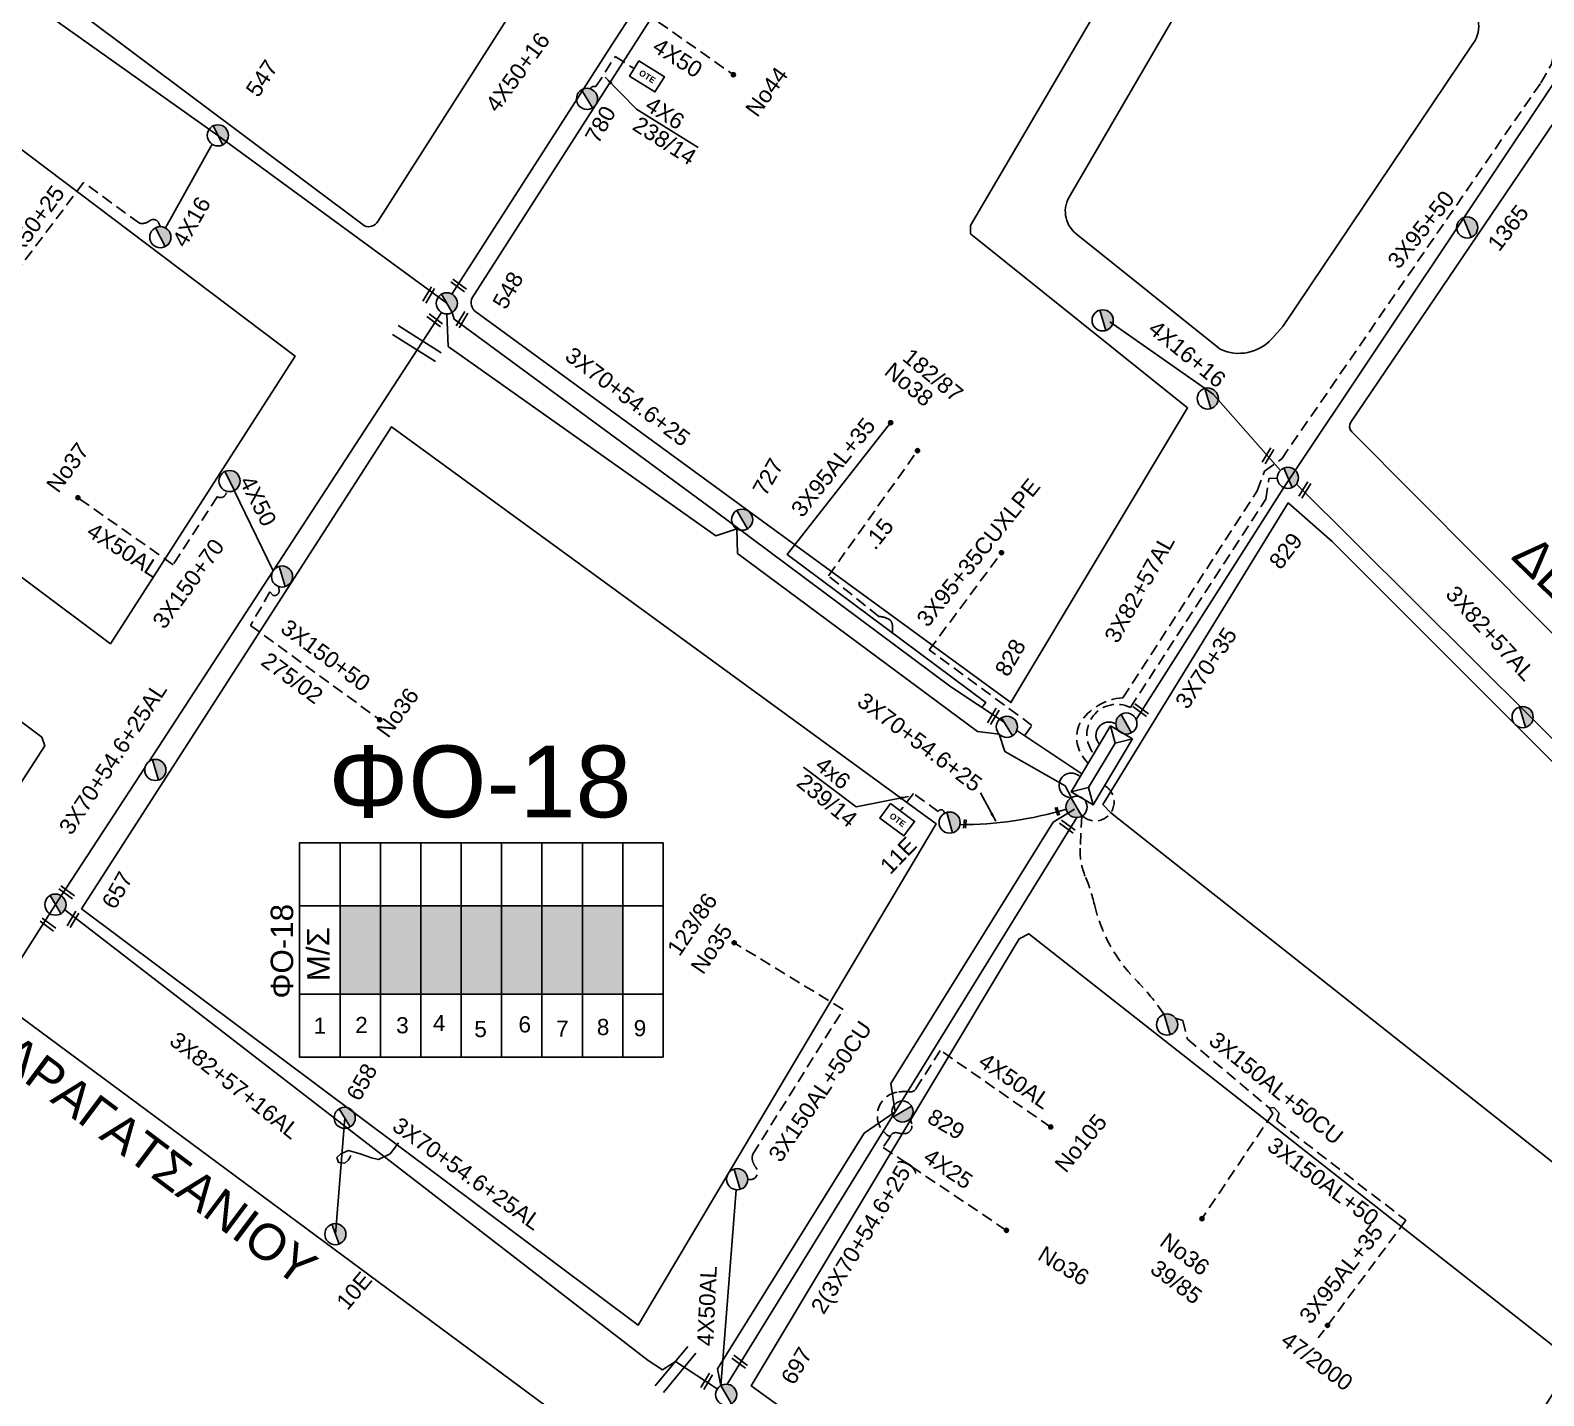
# Model space of a CAD drawing. Header units: millimetres. Extents: x 918 to 3138, y 719 to 1759.
# Drawn here: x 2292 to 2460.6, y 822.1 to 974.3 of the extents above; entities that cross this region are included whole.
import ezdxf
from ezdxf.enums import TextEntityAlignment as Align

# ---------------------------------------------------------------- set-up
doc = ezdxf.new("R2010")
doc.units = ezdxf.units.MM
doc.header["$LTSCALE"] = 0.5
doc.linetypes.add('DASHED', pattern=[19.05, 12.7, -6.35])
for name, color, linetype in [('Pillar OTE', 7, 'Continuous'), ('Άγνωστα', 7, 'Continuous'), ('Ασφαλειοκιβώτια Χ.Τ 9 αναχωρήσεων', 7, 'Continuous'), ('Γυμνά εναέρια ΧΤ (3Φ)   4x50AL', 7, 'Continuous'), ('Εναέρια παροχή ΧΤ 4x16', 7, 'SYN_LINE'), ('Επιγραφές - Σχήματα', 7, 'Continuous'), ('Καλώδια ΧΤ   3x150+70AL', 7, 'DASHED'), ('Καλώδια ΧΤ   3x150AL+50CU', 7, 'DASHED'), ('Καλώδια ΧΤ   3x95+35 CU', 7, 'DASHED'), ('Μηχανική τομή', 7, 'Continuous'), ('Στύλος ΦΜ', 7, 'Continuous'), ('Στύλος ΦΜ @ 1', 7, 'Continuous'), ('Συνδέσεις', 7, 'Continuous'), ('Συνεστραμμένα ΧΤ   3x70+54.6+25 AL', 7, 'SYN_LINE'), ('Τομή', 7, 'Continuous'), ('Υποσταθμός εναέριος 2 στύλων', 7, 'Continuous'), ('Υποσταθμός πόλεως', 7, 'Continuous'), ('Υπόβαθρο ΔΕΗ', 7, 'Continuous'), ('Υπόγεια Καλώδια Δικτύου ΧΤ   .15', 7, 'DASHED'), ('Υπόγεια καλώδια Παροχών ΧΤ   4x25', 7, 'DASHED'), ('Υπόγεια καλώδια Παροχών ΧΤ   4x6', 7, 'DASHED')]:
    doc.layers.add(name, color=color, linetype=linetype)
doc.styles.add('arial', font='ARIAL.TTF')
doc.styles.get("Standard").update_dxf_attribs({"font": 'ARIAL.TTF'})
doc.linetypes.add('SYN_LINE', pattern='A,0.5,-0.0001,["/\\/\\/\\/",Standard,S=0.1,R=0,X=0,Y=-0.05],-0.25', length=0.7501)
doc.dimstyles.new('ISO-25', dxfattribs={"dimtxt": 2.5, "dimasz": 2.5, "dimexe": 1.25, "dimexo": 0.625, "dimtad": 1, "dimtxsty": 'Standard', "dimcen": 2.5, "dimadec": 0, "dimazin": 0, "dimtfac": 1, "dimtmove": 0, "dimatfit": 3, "dimfxl": 1, "dimarcsym": 0})

# ---------------------------------------------------------------- blocks, each defined once
blk = doc.blocks.new('ΑΣΦΑΛΕΙΟΚΙΒΩΤΙΟ ΥΠΟΣΤΑΘΜΟΥ 9 ΑΝΑΧΩΡΗΣΕΩΝ')
at = {"layer": 'Ασφαλειοκιβώτια Χ.Τ 9 αναχωρήσεων', "ltscale": 40}
for p, q in [((-23.8, 40.36), (24.02, 40.36)), ((-9.72, 40.36), (-9.72, -40.64)), ((9.94, 40.36), (9.94, -40.64)), ((-23.8, 31.36), (24.02, 31.36)), ((-23.8, 22.36), (24.02, 22.36)), ((-23.8, 13.36), (24.02, 13.36)), ((-23.8, 4.36), (24.02, 4.36)), ((-23.8, -4.64), (24.02, -4.64)), ((-23.8, -13.64), (24.02, -13.64)), ((-23.8, -22.64), (24.02, -22.64)), ((-23.8, -31.64), (24.02, -31.64))]:
    blk.add_line(p, q, dxfattribs=at)
at = {"layer": 'Ασφαλειοκιβώτια Χ.Τ 9 αναχωρήσεων'}
blk.add_lwpolyline([(-23.8, -40.64), (24.02, -40.64), (24.02, 40.36), (-23.8, 40.36)], close=True, dxfattribs=at)
for s, p in [('1', (-18.54, 37.25)), ('2', (-18.39, 27.98)), ('3', (-18.45, 18.85)), ('4', (-17.96, 10.67)), ('5', (-19.3, 1.44)), ('6', (-18.25, -8.4)), ('7', (-19.23, -16.79)), ('8', (-18.84, -25.86)), ('9', (-19.09, -34.08))]:
    blk.add_text(s, height=3.6, rotation=270, dxfattribs=at).set_placement(p)
at = {"layer": 'Ασφαλειοκιβώτια Χ.Τ 9 αναχωρήσεων', "ltscale": 40}
for tag, height, p in [('ΟΝΟΜΑ', 5, (-0.16, 44.31)), ('ΚΕΙΜΕΝΟ 1', 2, (17.06, 35.59)), ('ΚΕΙΜΕΝΟ 2', 2, (17.06, 26.88)), ('ΚΕΙΜΕΝΟ 3', 2, (17.06, 17.69)), ('ΚΕΙΜΕΝΟ 4', 2, (17.06, 8.71)), ('ΚΕΙΜΕΝΟ 5', 2, (17.06, -0.13)), ('ΚΕΙΜΕΝΟ 6', 2, (17.06, -9.05)), ('ΚΕΙΜΕΝΟ 7', 2, (17.06, -18.13)), ('ΚΕΙΜΕΝΟ 8', 2, (17.06, -26.85)), ('ΚΕΙΜΕΝΟ 9', 2, (17.06, -35.99)), ('ΣΧ', 2, (-0.1, -42.64))]:
    blk.add_attdef(tag, text='', height=height, dxfattribs=at).set_placement(p, align=Align.MIDDLE_CENTER)
blk = doc.blocks.new('ΜΗΧΑΝΙΚΗ ΤΟΜΗ')
at = {"layer": 'Μηχανική τομή', "ltscale": 40}
for p, q in [((-1.89, 0.78), (1.89, 0.78)), ((1.89, 0), (-1.89, 0))]:
    blk.add_line(p, q, dxfattribs=at)
blk = doc.blocks.new('ΤΟΜΗ')
at = {"layer": 'Τομή', "ltscale": 40}
for p, q in [((-5.68, 0), (5.68, 0)), ((5.68, -2.33), (-5.68, -2.33))]:
    blk.add_line(p, q, dxfattribs=at)
blk = doc.blocks.new('ΥΠΑΡΧΩΝ ΤΣΙΜΕΝΤΕΝΙΟΣ ΣΤΥΛΟΣ')
at = {"layer": 'Στύλος ΦΜ'}
blk.add_hatch(color=7, dxfattribs=at).paths.add_polyline_path([(-1.29, -2.28, 0.574793), (2.62, 0, 0.268822), (1.3, 2.27)])
at = {"layer": 'Στύλος ΦΜ', "color": 7}
blk.add_line((-1.29, -2.28), (1.3, 2.27), dxfattribs=at)
blk.add_circle((0, 0), 2.62, dxfattribs=at)
at = {"layer": 'Στύλος ΦΜ', "flags": 4}
for tag, p in [('ΑΡΙΘΜΟΣ', (-4.68, 8.05)), ('ΤΥΠΟΣ', (-4.91, 3.03))]:
    blk.add_attdef(tag, p, '', height=4, dxfattribs=at)
blk = doc.blocks.new('ΥΠΟΣΤΑΘΜΟΣ ΕΝΑΕΡΙΟΣ ΕΠΙ 2 ΣΤΥΛΩΝ')
at = {"layer": 'Υποσταθμός εναέριος 2 στύλων', "linetype": 'Continuous'}
for points in [[(-11.97, -2.11, 0.574793), (-8.45, -0.07, 0.268822), (-9.64, 1.98)], [(9.68, -2.15, 0.574793), (13.19, -0.1, 0.268822), (12.01, 1.95)]]:
    blk.add_hatch(color=256, dxfattribs=at).paths.add_polyline_path(points)
for p, q in [((-11.97, -2.11), (-9.64, 1.98)), ((9.68, -2.15), (12.01, 1.95))]:
    blk.add_line(p, q, dxfattribs=at)
for centre in [(-10.81, -0.07), (10.84, -0.1)]:
    blk.add_circle(centre, 2.36, dxfattribs=at)
at = {"layer": 'Υποσταθμός πόλεως', "linetype": 'Continuous', "ltscale": 40}
blk.add_lwpolyline([(-8.57, 2.82), (8.57, 2.82), (8.57, -2.82), (-8.57, -2.82)], close=True, dxfattribs=at)
for points in [[(-5.75, 0), (-8.57, 2.82)], [(-8.57, -2.82), (-5.75, 0)], [(-5.75, 0), (5.75, 0)], [(5.75, 0), (8.57, 2.82)], [(8.57, -2.82), (5.75, 0)]]:
    blk.add_lwpolyline(points, dxfattribs=at)
at = {"layer": 'Υποσταθμός εναέριος 2 στύλων', "ltscale": 40, "flags": 1}
for tag, p in [('ΜΕΤΑΣΧΗΜΑΤΙΣΜΟΣ', (14.09, 2.51)), ('ΙΣΧΥΣ', (14.07, -0.28)), ('ΑΡΙΘΜΟΣ', (14.19, -3))]:
    blk.add_attdef(tag, p, '', height=1.8, dxfattribs=at)
blk = doc.blocks.new('_ΣΥΝΔΕΣΗ')
at = {"layer": 'Συνδέσεις', "linetype": 'SYN_LINE', "ltscale": 40}
blk.add_hatch(color=256, dxfattribs=at).paths.add_polyline_path([(0.5, -0.01, 1), (-0.5, -0.01, 1)])
at = {"layer": 'Συνδέσεις'}
blk.add_circle((0, -0.01), 0.5, dxfattribs=at)
blk = doc.blocks.new('PILLAR ΟΤΕ')
at = {"layer": 'Pillar OTE', "ltscale": 40}
blk.add_lwpolyline([(-3.31, 2.02), (3.39, 2.02), (3.39, -1.99), (-3.31, -1.99)], close=True, dxfattribs=at)
at = {"layer": 'Pillar OTE', "insert": (-1.81, 0.71), "char_height": 1.3575, "width": 109.961, "attachment_point": 1}
blk.add_mtext('{\\fArial|b1|i0|c161|p34;OTE}', dxfattribs=at)

msp = doc.modelspace()

# ---------------------------------------------------------------- hatches: boundary and pattern name
at = {"layer": 'Ασφαλειοκιβώτια Χ.Τ 9 αναχωρήσεων', "ltscale": 40}
for color, points in [(5, [(2326.49, 876.68), (2326.49, 866.85), (2330.99, 866.85), (2330.99, 876.68)]), (133, [(2330.99, 876.68), (2330.99, 866.85), (2335.49, 866.85), (2335.49, 876.68)]), (85, [(2335.49, 876.68), (2335.49, 866.85), (2339.99, 866.85), (2339.99, 876.68)]), (173, [(2339.99, 876.68), (2339.99, 866.85), (2344.49, 866.85), (2344.49, 876.68)]), (30, [(2344.49, 876.68), (2344.49, 866.85), (2348.99, 866.85), (2348.99, 876.68)]), (6, [(2348.99, 876.68), (2348.99, 866.85), (2353.49, 866.85), (2353.49, 876.68)]), (151, [(2353.49, 876.68), (2353.49, 866.85), (2357.99, 866.85), (2357.99, 876.68)])]:
    msp.add_hatch(color=color, dxfattribs=at).paths.add_polyline_path(points)

# ---------------------------------------------------------------- linework, layer by layer
at = {"layer": 'Άγνωστα', "color": 151, "linetype": 'DASHED', "ltscale": 0.2}
msp.add_lwpolyline([(2366.14, 985.07), (2360.43, 976.3), (2370.32, 969.32)], dxfattribs=at)
at = {"layer": 'Άγνωστα', "color": 85, "linetype": 'DASHED', "ltscale": 0.2}
msp.add_lwpolyline([(2409.85, 892.56), (2409.38, 893.16, -0.28119), (2408.9, 897.03, -0.239008), (2413.71, 899.89), (2428.69, 922.95), (2429.51, 925.16), (2431.42, 926.53), (2460.27, 968.42), (2461.48, 970.51), (2461.61, 971.2, -0.509024), (2463.38, 972.05, -3.958095)], format="xyb", dxfattribs=at)
at = {"layer": 'Άγνωστα', "color": 133, "ltscale": 40}
for points in [[(2415.19, 897.46), (2431.64, 923.31), (2463.48, 971.01)], [(2431.27, 925.23), (2423.78, 933.71), (2412.25, 941.79)]]:
    msp.add_lwpolyline(points, dxfattribs=at)
at = {"layer": 'Άγνωστα', "color": 6, "linetype": 'DASHED', "ltscale": 0.2}
msp.add_lwpolyline([(2306.45, 952.4), (2306.31, 952.77, 0.50896), (2305.28, 953.05, -0.227332), (2304.14, 952.79), (2297.92, 957.31), (2290.67, 947.69)], format="xyb", dxfattribs=at)
at = {"layer": 'Άγνωστα', "color": 5, "ltscale": 40}
msp.add_lwpolyline([(2397.99, 898.81), (2398.43, 899.37), (2376.32, 915.85), (2387.84, 930.54)], dxfattribs=at)
at = {"layer": 'Άγνωστα', "color": 173, "linetype": 'DASHED', "ltscale": 0.2}
msp.add_lwpolyline([(2410.49, 893.64, -0.815129), (2414.55, 898.8), (2429.64, 922.03), (2429.99, 924.33), (2430.93, 924.36)], format="xyb", dxfattribs=at)
at = {"layer": 'Άγνωστα', "color": 1, "ltscale": 40}
for points in [[(2319.05, 914.04), (2314.7, 922.98)], [(2295.81, 876.25), (2360.81, 826.01), (2362.41, 824.99), (2363.87, 825.92), (2368.52, 822.85)]]:
    msp.add_lwpolyline(points, dxfattribs=at)
at = {"layer": 'Άγνωστα', "color": 173, "ltscale": 40}
msp.add_lwpolyline([(2433.04, 923.68), (2479, 878), (2502.25, 854.54)], dxfattribs=at)
at = {"layer": 'Άγνωστα', "color": 1, "linetype": 'DASHED', "ltscale": 0.2}
msp.add_lwpolyline([(2312.84, 922.3), (2307.88, 914.72)], dxfattribs=at)
msp.add_lwpolyline([(2319.65, 912.28), (2319.7, 911.85, -0.524663), (2319.03, 911.29), (2318.68, 911.68), (2316.51, 907.95), (2330.91, 897.44)], format="xyb", dxfattribs=at)
at = {"layer": 'Άγνωστα', "color": 151, "ltscale": 40}
msp.add_lwpolyline([(2409.15, 891.39), (2401.89, 896.22)], dxfattribs=at)
at = {"layer": 'Άγνωστα', "color": 6, "ltscale": 40}
msp.add_lwpolyline([(2407.3, 890.07), (2407.97, 888.75)], dxfattribs=at)
at = {"layer": 'Άγνωστα', "color": 30, "linetype": 'DASHED', "ltscale": 0.2}
for points in [[(2430.04, 854.15), (2430.41, 853.56), (2422.52, 841.82)], [(2445.24, 841.64), (2435.49, 828.54)]]:
    msp.add_lwpolyline(points, dxfattribs=at)
at = {"layer": 'Άγνωστα', "color": 1, "linetype": 'DASHED', "ltscale": 0.2}
msp.add_arc((2313.18, 922.85), 0.651, 237.7182, 6.0631, dxfattribs=at)
at = {"layer": 'Γυμνά εναέρια ΧΤ (3Φ)   4x50AL', "color": 1, "linetype": 'DASHED', "ltscale": 0.2}
msp.add_lwpolyline([(2307.88, 914.72), (2297.28, 922.18)], dxfattribs=at)
at = {"layer": 'Γυμνά εναέρια ΧΤ (3Φ)   4x50AL', "color": 30, "linetype": 'DASHED', "ltscale": 0.2}
msp.add_lwpolyline([(2405.67, 852.04), (2393.37, 860.58), (2390.63, 856.27, -0.285302), (2390.01, 855.97, 0.069446), (2388.55, 855.92, 0.717921), (2387.78, 850.96, 4.394999)], format="xyb", dxfattribs=at)
at = {"layer": 'Γυμνά εναέρια ΧΤ (3Φ)   4x50AL', "color": 5, "ltscale": 40}
msp.add_lwpolyline([(2368.92, 823.22), (2370.64, 845.05)], dxfattribs=at)
at = {"layer": 'Εναέρια παροχή ΧΤ 4x16', "color": 6, "ltscale": 20}
msp.add_lwpolyline([(2312.24, 961.58), (2307.04, 952.25)], dxfattribs=at)
at = {"layer": 'Επιγραφές - Σχήματα', "ltscale": 0.2}
msp.add_lwpolyline([(2332.99, 850.29), (2332.07, 849.05), (2330.76, 848.43), (2330, 848.59), (2328.73, 849.07), (2327.45, 849.42), (2326.57, 849.06), (2326.14, 848.66), (2326.3, 848.1), (2327.01, 848), (2327.41, 848.33), (2327.56, 848.56), (2327.7, 848.87)], dxfattribs=at)
at = {"layer": 'Επιγραφές - Σχήματα', "color": 133, "ltscale": 0.2}
msp.add_arc((2412.17, 895.72), 1.46, 59.0429, 224.3692, dxfattribs=at)
at = {"layer": 'Επιγραφές - Σχήματα', "color": 30, "ltscale": 0.2}
msp.add_arc((2407.97, 890.12), 1.37, 43.7115, 269.9019, dxfattribs=at)
at = {"layer": 'Επιγραφές - Σχήματα', "color": 5, "linetype": 'DASHED', "ltscale": 0.2}
msp.add_arc((2410.63, 888.26), 2.1, 226.5884, 60.7617, dxfattribs=at)
at = {"layer": 'Καλώδια ΧΤ   3x150+70AL', "color": 5, "ltscale": 40}
msp.add_lwpolyline([(2338.96, 944.88), (2357.12, 973.19), (2365.9, 986.76)], dxfattribs=at)
at = {"layer": 'Καλώδια ΧΤ   3x150AL+50CU', "color": 30, "ltscale": 0.2}
msp.add_lwpolyline([(2409.13, 886.7), (2408.96, 883.11, 0.112064), (2409.53, 879.94, -0.042762), (2410.54, 876.84, 0.13712), (2415.13, 868.47, -0.044062), (2418.31, 864.59, 0.765532)], format="xyb", dxfattribs=at)
at = {"layer": 'Καλώδια ΧΤ   3x150AL+50CU', "color": 5, "ltscale": 0.2}
msp.add_lwpolyline([(2371.91, 846.22, 0.75246), (2372.83, 847.54, -0.090023), (2372.48, 848.18, -0.168961), (2372.48, 849.01), (2382.55, 865.14), (2370.4, 872.57)], format="xyb", dxfattribs=at)
at = {"layer": 'Καλώδια ΧΤ   3x150AL+50CU', "color": 30, "ltscale": 0.2}
for points in [[(2419.59, 864.16), (2420.38, 863.9), (2420.91, 861.84), (2430.04, 854.15)], [(2430.04, 854.15), (2430.52, 854.2), (2431.14, 853.59), (2430.85, 852.73), (2445.24, 841.64)]]:
    msp.add_lwpolyline(points, dxfattribs=at)
at = {"layer": 'Καλώδια ΧΤ   3x95+35 CU', "color": 5, "ltscale": 0.2}
msp.add_lwpolyline([(2402.74, 895.65), (2403.58, 896.81), (2392.14, 905.23), (2400.19, 916.05)], dxfattribs=at)
at = {"layer": 'Συνεστραμμένα ΧΤ   3x70+54.6+25 AL', "color": 1, "ltscale": 10}
msp.add_line((2327.01, 853.06), (2325.97, 840.1), dxfattribs=at)
at = {"layer": 'Συνεστραμμένα ΧΤ   3x70+54.6+25 AL', "color": 6, "linetype": 'SYN_LINE', "ltscale": 20}
msp.add_lwpolyline([(2262.12, 999.98), (2286.26, 981.48), (2312.88, 962.57), (2338.39, 943.85)], dxfattribs=at)
at = {"layer": 'Συνεστραμμένα ΧΤ   3x70+54.6+25 AL', "color": 1, "ltscale": 20}
for points in [[(2305.17, 892.76), (2319.04, 914.03), (2337.81, 942.82)], [(2274.16, 844.5), (2294.79, 876.83), (2304.77, 892.15)]]:
    msp.add_lwpolyline(points, dxfattribs=at)
at = {"layer": 'Συνεστραμμένα ΧΤ   3x70+54.6+25 AL', "color": 6, "ltscale": 20}
msp.add_lwpolyline([(2338.39, 942.67), (2338.55, 939.04), (2368.36, 917.95), (2370.71, 918.7), (2370.79, 915.97), (2397.53, 896.12)], dxfattribs=at)
at = {"layer": 'Συνεστραμμένα ΧΤ   3x70+54.6+25 AL', "color": 5, "ltscale": 20}
msp.add_lwpolyline([(2400.49, 897.15), (2394.54, 901.1), (2368.13, 920.79), (2339.21, 942.07), (2338.99, 942.84)], dxfattribs=at)
at = {"layer": 'Συνεστραμμένα ΧΤ   3x70+54.6+25 AL', "color": 6, "ltscale": 40}
for points in [[(2397.53, 896.12), (2399.93, 895.84), (2400.56, 893.89)], [(2400.56, 893.89), (2407.3, 890.07)]]:
    msp.add_lwpolyline(points, dxfattribs=at)
at = {"layer": 'Συνεστραμμένα ΧΤ   3x70+54.6+25 AL', "color": 151, "linetype": 'SYN_LINE', "ltscale": 20}
msp.add_lwpolyline([(2368.92, 823.22), (2368.53, 825.07), (2384.9, 851.35), (2388.35, 853.73), (2387.85, 856.9), (2405.93, 886.01), (2408.32, 887.48)], dxfattribs=at)
at = {"layer": 'Συνεστραμμένα ΧΤ   3x70+54.6+25 AL', "color": 30, "ltscale": 20}
msp.add_lwpolyline([(2408.57, 886.54), (2388.35, 853.73), (2369.62, 823.37)], dxfattribs=at)
at = {"layer": 'Συνεστραμμένα ΧΤ   3x70+54.6+25 AL', "linetype": 'SYN_LINE', "ltscale": 20}
msp.add_arc((2395.67, 926.29), 40.55, 269.846, 286.8073, dxfattribs=at)
at = {"layer": 'Υπόβαθρο ΔΕΗ'}
for points in [[(2297.6, 976.17), (2322.95, 1009.98), (2353.11, 988.13), (2330.69, 952.96, -0.355816), (2329.22, 952.47), (2297.6, 976.17)], [(2413.01, 1007.14), (2423.92, 998.92), (2396.75, 952.51), (2396.75, 951.6), (2420.93, 932.19), (2401.23, 899.35), (2341.62, 942.89, -0.355139), (2341.2, 944.48), (2367.59, 985.72), (2413.01, 1007.14)], [(2433.22, 992.13), (2451.09, 978.79, -0.178774), (2453.29, 975.4, -0.222062), (2452.72, 972.78), (2431.53, 941.26), (2430.3, 939.9, -0.329443), (2424.57, 938.73), (2408.5, 951.61, -0.396218), (2407.88, 955.95), (2428.47, 991.32, -0.4668), (2433.22, 992.13, -92.152273)], [(2439.1, 930.62), (2464.93, 968.73), (2496.19, 945.67), (2522.35, 925.86), (2525.3, 923.84), (2504.53, 863.95), (2502.83, 865.55), (2439.21, 929.54, -0.353395), (2439.1, 930.62, -0.011622)]]:
    msp.add_lwpolyline(points, format="xyb", dxfattribs=at)
for points in [[(2359.51, 965.49), (2366.38, 961.2)], [(2300.92, 905.88), (2265.68, 932.26), (2288.25, 963.05), (2321.49, 937.97), (2300.92, 905.88)], [(2297.67, 876.37), (2332.24, 930.09), (2392.9, 885.84), (2359.71, 829.96), (2297.67, 876.37)], [(2271.73, 860.7), (2293.61, 894.52), (2293.26, 895.48), (2257.84, 921.97), (2233.14, 889.01), (2271.73, 860.7)], [(2411.49, 887.99), (2432.14, 921.6), (2437.03, 917.32), (2486.7, 867.61), (2500.64, 853.27), (2491.18, 824.85), (2467.41, 843.53), (2412.36, 887.06), (2411.49, 887.99)], [(2383.99, 887.73), (2378.13, 892.14)], [(2433.61, 778.7), (2434.4, 779.24), (2463.79, 825.72), (2462.7, 826.82), (2403.23, 873.58), (2402.14, 873), (2372.31, 823.18), (2421.87, 787.39), (2433.61, 778.7)], [(2330, 781.85), (2267.93, 829.66), (2290.19, 864.84), (2352.45, 818.68), (2330, 781.85)]]:
    msp.add_lwpolyline(points, dxfattribs=at)
at = {"layer": 'Υπόγεια Καλώδια Δικτύου ΧΤ   .15', "color": 5, "ltscale": 0.2}
msp.add_lwpolyline([(2388.03, 907.13), (2388.03, 907.94, 0.290715), (2387.58, 908.68, 0.10239), (2386.51, 908.95), (2380.91, 913.47), (2390.83, 927.43)], format="xyb", dxfattribs=at)
at = {"layer": 'Υπόγεια καλώδια Παροχών ΧΤ   4x25', "color": 30, "linetype": 'DASHED', "ltscale": 0.2}
msp.add_lwpolyline([(2390.01, 852.95), (2390.18, 852.38, -0.470317), (2389.45, 851.31, -0.094429), (2388.61, 851.39, 0.395174), (2387.78, 850.96), (2386.99, 849.77), (2400.74, 840.52)], format="xyb", dxfattribs=at)
at = {"layer": 'Υπόγεια καλώδια Παροχών ΧΤ   4x6', "color": 5, "linetype": 'DASHED', "ltscale": 0.2}
msp.add_lwpolyline([(2354.37, 967.76, -0.393907), (2355, 968), (2357.15, 971.36), (2359.25, 970.02)], format="xyb", dxfattribs=at)
at = {"layer": 'Υπόγεια καλώδια Παροχών ΧΤ   4x6', "color": 7, "linetype": 'DASHED', "ltscale": 0.2}
msp.add_lwpolyline([(2393.78, 886.97, 0.965143), (2393.15, 887.2), (2390.4, 889.21), (2388.97, 887.38)], format="xyb", dxfattribs=at)

# ---------------------------------------------------------------- block references
at = {"layer": 'Pillar OTE'}
for p, xscale, yscale, zscale, rotation in [((2360.66, 969.15), 0.5, 0.5, 0.5, 328.1297985673163), ((2388.55, 886.3), 0.4999999999999999, 0.4999999999999999, 0.4999999999999999, 323.5511896653204)]:
    msp.add_blockref('PILLAR ΟΤΕ', p, dxfattribs=dict(at, xscale=xscale, yscale=yscale, zscale=zscale, rotation=rotation))
at = {"layer": 'Ασφαλειοκιβώτια Χ.Τ 9 αναχωρήσεων', "color": 5, "ltscale": 40, "xscale": 0.5000000000000003, "yscale": 0.5000000000000003, "zscale": 0.5000000000000003, "rotation": 89.99677592247265}
msp.add_blockref('ΑΣΦΑΛΕΙΟΚΙΒΩΤΙΟ ΥΠΟΣΤΑΘΜΟΥ 9 ΑΝΑΧΩΡΗΣΕΩΝ', (2342.17, 871.71), dxfattribs=at).add_auto_attribs({'ΟΝΟΜΑ': 'ΦΟ-18'})
at = {"layer": 'Μηχανική τομή'}
for p, xscale, yscale, zscale, rotation in [((2339.6, 945.68), 0.4999999999999994, 0.4999999999999994, 0.4999999999999994, 323.4536695641671), ((2336.54, 944.69), 0.4999999999999994, 0.4999999999999994, 0.4999999999999994, 58.8348111286886), ((2336.93, 941.8), 0.4999999999999994, 0.4999999999999994, 0.4999999999999994, 323.4536695641671), ((2340.25, 941.94), 0.4999999999999994, 0.4999999999999994, 0.4999999999999994, 58.8348111286886), ((2430.06, 926.75), 0.4999999999999994, 0.4999999999999994, 0.4999999999999994, 58.8348111286886), ((2434.15, 922.95), 0.4999999999999994, 0.4999999999999994, 0.4999999999999994, 58.8348111286886), ((2415.59, 898.35), 0.4999999999999995, 0.4999999999999995, 0.4999999999999995, 323.5804355050505), ((2399.44, 897.7), 0.4999999999999994, 0.4999999999999994, 0.4999999999999994, 58.8348111286886), ((2406.32, 887.2), 0.2500000000001927, 0.2500000000001927, 0.2500000000001927, 288.1749491784128), ((2396.01, 885.84), 0.2500000000001928, 0.2500000000001928, 0.2500000000001928, 265.2537588485426), ((2407.4, 885.36), 0.4999999999999995, 0.4999999999999995, 0.4999999999999995, 323.5804355050505), ((2295.91, 878.04), 0.4999999999999994, 0.4999999999999994, 0.4999999999999994, 323.4536695641671), ((2293.82, 874.44), 0.4999999999999994, 0.4999999999999994, 0.4999999999999994, 323.4536695641671), ((2296.91, 875.08), 0.4999999999999994, 0.4999999999999994, 0.4999999999999994, 58.8348111286886), ((2370.89, 825.72), 0.4999999999999995, 0.4999999999999995, 0.4999999999999995, 323.5804355050505), ((2367.5, 823.61), 0.4999999999999994, 0.4999999999999994, 0.4999999999999994, 58.8348111286886)]:
    msp.add_blockref('ΜΗΧΑΝΙΚΗ ΤΟΜΗ', p, dxfattribs=dict(at, xscale=xscale, yscale=yscale, zscale=zscale, rotation=rotation))
at = {"layer": 'Στύλος ΦΜ @ 1', "ltscale": 40}
ref = msp.add_blockref('ΥΠΑΡΧΩΝ ΤΣΙΜΕΝΤΕΝΙΟΣ ΣΤΥΛΟΣ', (2312.88, 962.57), dxfattribs=dict(at, xscale=0.4499999999998184, yscale=0.4499999999998184, zscale=0.4499999999998184, rotation=56.80099436645325))
ref.add_attrib('ΤΥΠΟΣ', '547', (2317.38, 966.68), dxfattribs={"layer": 'Στύλος ΦΜ', "height": 1.8, "rotation": 56.801, "flags": 4})
ref = msp.add_blockref('ΥΠΑΡΧΩΝ ΤΣΙΜΕΝΤΕΝΙΟΣ ΣΤΥΛΟΣ', (2354.01, 966.64), dxfattribs=dict(at, xscale=0.4499999999998183, yscale=0.4499999999998183, zscale=0.4499999999998183, rotation=60.68122832839109))
ref.add_attrib('ΤΥΠΟΣ', '780', (2355.25, 961.52), dxfattribs={"layer": 'Στύλος ΦΜ', "height": 1.8, "rotation": 60.6812, "flags": 4})
ref = msp.add_blockref('ΥΠΑΡΧΩΝ ΤΣΙΜΕΝΤΕΝΙΟΣ ΣΤΥΛΟΣ', (2452.08, 952.3), dxfattribs=dict(at, xscale=0.4499999999998183, yscale=0.4499999999998183, zscale=0.4499999999998183, rotation=52.27567312730184))
ref.add_attrib('ΤΥΠΟΣ', '1365', (2455.63, 949.51), dxfattribs={"layer": 'Στύλος ΦΜ', "height": 1.8, "rotation": 52.2757, "flags": 4})
for p, xscale, yscale, zscale, rotation in [((2306.47, 951.22), 0.4499999999998184, 0.4499999999998184, 0.4499999999998184, 56.80099436645325), ((2411.46, 941.95), 0.4499999999998183, 0.4499999999998183, 0.4499999999998183, 46.02343482471476), ((2423.17, 933.24), 0.4499999999998183, 0.4499999999998183, 0.4499999999998183, 46.02343482471476), ((2314.18, 924.04), 0.4499999999998184, 0.4499999999998184, 0.4499999999998184, 56.80099436645325), ((2320.03, 913.4), 0.4499999999998183, 0.4499999999998183, 0.4499999999998183, 46.02343482471476), ((2458.25, 897.73), 0.4499999999998183, 0.4499999999998183, 0.4499999999998183, 46.02343482471476), ((2305.91, 891.84), 0.4499999999998183, 0.4499999999998183, 0.4499999999998183, 46.02343482471476), ((2418.64, 863.46), 0.4499999999998183, 0.4499999999998183, 0.4499999999998183, 46.02343482471476), ((2370.74, 846.22), 0.4499999999998183, 0.4499999999998183, 0.4499999999998183, 46.02343482471476)]:
    msp.add_blockref('ΥΠΑΡΧΩΝ ΤΣΙΜΕΝΤΕΝΙΟΣ ΣΤΥΛΟΣ', p, dxfattribs=dict(at, xscale=xscale, yscale=yscale, zscale=zscale, rotation=rotation))
ref = msp.add_blockref('ΥΠΑΡΧΩΝ ΤΣΙΜΕΝΤΕΝΙΟΣ ΣΤΥΛΟΣ', (2338.39, 943.85), dxfattribs=dict(at, xscale=0.4499999999998183, yscale=0.4499999999998183, zscale=0.4499999999998183, rotation=60.68122832839109))
ref.add_attrib('ΤΥΠΟΣ', '548', (2344.95, 943.04), dxfattribs={"layer": 'Στύλος ΦΜ', "height": 1.8, "rotation": 60.6812, "flags": 4})
ref = msp.add_blockref('ΥΠΑΡΧΩΝ ΤΣΙΜΕΝΤΕΝΙΟΣ ΣΤΥΛΟΣ', (2371.29, 919.73), dxfattribs=dict(at, xscale=0.4499999999998183, yscale=0.4499999999998183, zscale=0.4499999999998183, rotation=60.68122832839109))
ref.add_attrib('ΤΥΠΟΣ', '727', (2373.92, 922.24), dxfattribs={"layer": 'Στύλος ΦΜ', "height": 1.8, "rotation": 60.6812, "flags": 4})
ref = msp.add_blockref('ΥΠΑΡΧΩΝ ΤΣΙΜΕΝΤΕΝΙΟΣ ΣΤΥΛΟΣ', (2432.1, 924.4), dxfattribs=dict(at, xscale=0.4499999999998183, yscale=0.4499999999998183, zscale=0.4499999999998183, rotation=52.27567312730184))
ref.add_attrib('ΤΥΠΟΣ', '829', (2431.28, 914.05), dxfattribs={"layer": 'Στύλος ΦΜ', "height": 1.8, "rotation": 52.2757, "flags": 4})
ref = msp.add_blockref('ΥΠΑΡΧΩΝ ΤΣΙΜΕΝΤΕΝΙΟΣ ΣΤΥΛΟΣ', (2400.79, 896.65), dxfattribs=dict(at, xscale=0.4499999999998183, yscale=0.4499999999998183, zscale=0.4499999999998183, rotation=60.68122832839109))
ref.add_attrib('ΤΥΠΟΣ', '828', (2400.92, 902.1), dxfattribs={"layer": 'Στύλος ΦΜ', "height": 1.8, "rotation": 60.6812, "flags": 4})
ref = msp.add_blockref('ΥΠΑΡΧΩΝ ΤΣΙΜΕΝΤΕΝΙΟΣ ΣΤΥΛΟΣ', (2394.41, 885.97), dxfattribs=dict(at, xscale=0.4499999999998183, yscale=0.4499999999998183, zscale=0.4499999999998183, rotation=46.02343482471476))
ref.add_attrib('ΤΥΠΟΣ', '11Ε', (2387.78, 880.08), dxfattribs={"layer": 'Στύλος ΦΜ', "height": 1.8, "rotation": 46.0234, "flags": 4})
ref = msp.add_blockref('ΥΠΑΡΧΩΝ ΤΣΙΜΕΝΤΕΝΙΟΣ ΣΤΥΛΟΣ', (2294.78, 876.83), dxfattribs=dict(at, xscale=0.4499999999998183, yscale=0.4499999999998183, zscale=0.4499999999998183, rotation=60.68122832839109))
ref.add_attrib('ΤΥΠΟΣ', '657', (2301.42, 876.17), dxfattribs={"layer": 'Στύλος ΦΜ', "height": 1.8, "rotation": 60.6812, "flags": 4})
ref = msp.add_blockref('ΥΠΑΡΧΩΝ ΤΣΙΜΕΝΤΕΝΙΟΣ ΣΤΥΛΟΣ', (2327.01, 853.06), dxfattribs=dict(at, xscale=0.4499999999998183, yscale=0.4499999999998183, zscale=0.4499999999998183, rotation=60.68122832839109))
ref.add_attrib('ΤΥΠΟΣ', '658', (2328.66, 854.79), dxfattribs={"layer": 'Στύλος ΦΜ', "height": 1.8, "rotation": 60.6812, "flags": 4})
ref = msp.add_blockref('ΥΠΑΡΧΩΝ ΤΣΙΜΕΝΤΕΝΙΟΣ ΣΤΥΛΟΣ', (2389.16, 853.77), dxfattribs=dict(at, xscale=0.4499999999998183, yscale=0.4499999999998183, zscale=0.4499999999998183, rotation=329.8061584069265))
ref.add_attrib('ΤΥΠΟΣ', '829', (2391.76, 852.64), dxfattribs={"layer": 'Στύλος ΦΜ', "height": 1.8, "rotation": 329.8062, "flags": 4})
ref = msp.add_blockref('ΥΠΑΡΧΩΝ ΤΣΙΜΕΝΤΕΝΙΟΣ ΣΤΥΛΟΣ', (2325.97, 840.1), dxfattribs=dict(at, xscale=0.4499999999998183, yscale=0.4499999999998183, zscale=0.4499999999998183, rotation=50.21979970884533))
ref.add_attrib('ΤΥΠΟΣ', '10E', (2327.32, 831.5), dxfattribs={"layer": 'Στύλος ΦΜ', "height": 1.8, "rotation": 50.2198, "flags": 4})
ref = msp.add_blockref('ΥΠΑΡΧΩΝ ΤΣΙΜΕΝΤΕΝΙΟΣ ΣΤΥΛΟΣ', (2369.51, 822.2), dxfattribs=dict(at, xscale=0.4499999999998182, yscale=0.4499999999998182, zscale=0.4499999999998182, rotation=59.86363930638384))
ref.add_attrib('ΤΥΠΟΣ', '697', (2377.07, 823.17), dxfattribs={"layer": 'Στύλος ΦΜ', "height": 1.8, "rotation": 59.8636, "flags": 4})
at = {"layer": 'Συνδέσεις', "xscale": 0.4500000000002728, "yscale": 0.4500000000002728, "zscale": 0.4500000000002728}
for p in [(2370.32, 969.33), (2387.84, 930.55), (2390.83, 927.43), (2297.28, 922.19), (2400.19, 916.06), (2330.91, 897.44), (2370.4, 872.58), (2405.67, 852.05), (2422.52, 841.83), (2400.74, 840.53), (2436.51, 829.93)]:
    msp.add_blockref('_ΣΥΝΔΕΣΗ', p, dxfattribs=at)
at = {"layer": 'Τομή', "xscale": 0.4999999999999998, "yscale": 0.4999999999999998, "zscale": 0.4999999999999998}
for p, rotation in [((2335.35, 939.86), 327.7055149281333), ((2363.42, 825.38), 50.48748241285512)]:
    msp.add_blockref('ΤΟΜΗ', p, dxfattribs=dict(at, rotation=rotation))
at = {"layer": 'Υποσταθμός εναέριος 2 στύλων', "xscale": 0.4999999999999998, "yscale": 0.4999999999999998, "zscale": 0.4999999999999998, "rotation": 239.2168413298541}
msp.add_blockref('ΥΠΟΣΤΑΘΜΟΣ ΕΝΑΕΡΙΟΣ ΕΠΙ 2 ΣΤΥΛΩΝ', (2411.37, 892.35), dxfattribs=at)

# ---------------------------------------------------------------- texts
at = {"ltscale": 40, "insert": (2325.19, 894.56), "char_height": 4, "width": 17.8089, "attachment_point": 1, "style": 'arial'}
msp.add_mtext('{\\H2x;ΦO-18}', dxfattribs=at)
at = {"layer": 'Άγνωστα', "ltscale": 40, "char_height": 1.8, "width": 17.1868, "attachment_point": 1, "style": 'arial'}
for s, insert, rotation in [('4X50+16', (2342.56, 966.06), 53.9285), ('4X50', (2362.12, 973.56), 327.5086), ('Νο44', (2371.52, 965.54), 53.9285), ('4X6', (2361.3, 967.03), 327.5086), ('238/14', (2359.9, 964.81), 327.5086), ('3X50+25', (2288.49, 949), 53.9285), ('3X95+50', (2443.05, 948.68), 51.3712), ('4X16+16', (2417.54, 942.13), 320.6362), ('182/87', (2390.16, 938.98), 320.6362), ('Νο38', (2388.14, 937.42), 320.6362), ('3X95AL+35', (2376.59, 920.99), 51.2433), ('Νο37', (2293.63, 923.66), 53.7301), ('4X50', (2316.84, 924.85), 296.9217), ('3X150+70', (2305.46, 908.48), 53.9285), ('3X82+57AL', (2411.55, 906.71), 60.823), ('3X82+57AL', (2450.88, 912.56), 312.4631), ('3X150+50', (2320.79, 908.77), 323.5635), ('3X70+35', (2419.42, 899.48), 56.4295), ('275/02', (2318.61, 905.1), 323.5635), ('Νο36', (2330.4, 896.34), 53.9591), ('4x6', (2380.43, 893.5), 320.6362), ('239/14', (2378.36, 891.58), 320.6362), ('123/86', (2362.82, 871.97), 55.784), ('Νο35', (2365.45, 869.94), 55.784), ('3X82+57+16AL', (2308.45, 862.8), 321.7652), ('Νο105', (2405.97, 847.96), 50.579), ('3X150AL+50', (2430.71, 851.06), 323.346), ('Νο36', (2418.75, 840.39), 323.346), ('3X95AL+35', (2433.22, 831.06), 51.6307), ('Νο36', (2405, 838.89), 329.2474), ('39/85', (2417.69, 837.37), 323.346), ('47/2000', (2432.25, 829.38), 323.346)]:
    msp.add_mtext(s, dxfattribs=dict(at, insert=insert, rotation=rotation))
at = {"layer": 'Γυμνά εναέρια ΧΤ (3Φ)   4x50AL', "ltscale": 40, "char_height": 1.8, "width": 17.1868, "attachment_point": 1, "style": 'arial'}
for insert, rotation in [((2299.08, 919.54), 327.5086), ((2398.48, 860.45), 325.759), ((2366.26, 827.67), 87.2987)]:
    msp.add_mtext('4X50AL', dxfattribs=dict(at, insert=insert, rotation=rotation))
at = {"layer": 'Εναέρια παροχή ΧΤ 4x16', "ltscale": 20, "insert": (2307.69, 950.84), "char_height": 1.8, "width": 17.1868, "attachment_point": 1, "rotation": 60.3228, "style": 'arial'}
msp.add_mtext('4X16', dxfattribs=at)
at = {"layer": 'Επιγραφές - Σχήματα', "attachment_point": 1}
for s, insert, char_height, width, rotation in [('ΔΕΡΒΕΝΑΚΙΩΝ', (2459.63, 918.34), 4, 15.1545, 315.8096), ('Μ/Σ', (2322.83, 868.28), 2.5, 2.2621, 90.2954), ('ΔΡΑΓΑΤΣΑΝΙΟΥ', (2290.5, 862.63), 4, 15.1545, 323.1319), ('ΜΑΥΡΟΜΙΧΑΛΑΙΩΝ', (2281.31, 826.63), 4, 15.1545, 323.1319)]:
    msp.add_mtext(s, dxfattribs=dict(at, insert=insert, char_height=char_height, width=width, rotation=rotation))
at = {"layer": 'Καλώδια ΧΤ   3x150AL+50CU', "ltscale": 0.2, "char_height": 1.8, "width": 17.1868, "attachment_point": 1, "style": 'arial'}
for insert, rotation in [((2374.1, 848.99), 55.784), ((2424.28, 862.82), 321.0007)]:
    msp.add_mtext('3X150AL+50CU', dxfattribs=dict(at, insert=insert, rotation=rotation))
at = {"layer": 'Καλώδια ΧΤ   3x95+35 CU', "ltscale": 0.2, "insert": (2390.58, 908.77), "char_height": 1.8, "width": 17.1868, "attachment_point": 1, "rotation": 51.2433, "style": 'arial'}
msp.add_mtext('3X95+35CUXLPE', dxfattribs=at)
at = {"layer": 'Συνεστραμμένα ΧΤ   3x70+54.6+25 AL', "ltscale": 40, "char_height": 1.8, "width": 17.1868, "attachment_point": 1, "style": 'arial'}
for s, insert, rotation in [('3X70+54.6+25', (2352.49, 939.12), 323.1287), ('3X70+54.6+25AL', (2295.05, 885.45), 56.7068), ('3X70+54.6+25', (2385.03, 900.62), 323.1287), ('3X70+54.6+25AL', (2333.21, 853.27), 324.46), ('2(3X70+54.6+25)', (2378.84, 831.98), 58.5753)]:
    msp.add_mtext(s, dxfattribs=dict(at, insert=insert, rotation=rotation))
at = {"layer": 'Υπόγεια Καλώδια Δικτύου ΧΤ   .15', "ltscale": 0.2, "insert": (2384.71, 917.37), "char_height": 1.8, "width": 17.1868, "attachment_point": 1, "rotation": 51.2433, "style": 'arial'}
msp.add_mtext('.15', dxfattribs=at)
at = {"layer": 'Υπόγεια καλώδια Παροχών ΧΤ   4x25', "ltscale": 0.2, "insert": (2392.34, 849.8), "char_height": 1.8, "width": 17.1868, "attachment_point": 1, "rotation": 325.759, "style": 'arial'}
msp.add_mtext('4X25', dxfattribs=at)

# ---------------------------------------------------------------- leaders
at = {"layer": 'Επιγραφές - Σχήματα', "ltscale": 40}
for points in [[(2356.04, 969.04), (2359.51, 965.49)], [(2389.83, 888.87), (2383.99, 887.73)], [(2399.56, 886.12), (2397.84, 889.29)]]:
    msp.add_leader(points, dimstyle='ISO-25', override={"dimasz": 1, "dimtad": 0}, dxfattribs=at)

doc.saveas('drawing.dxf')
